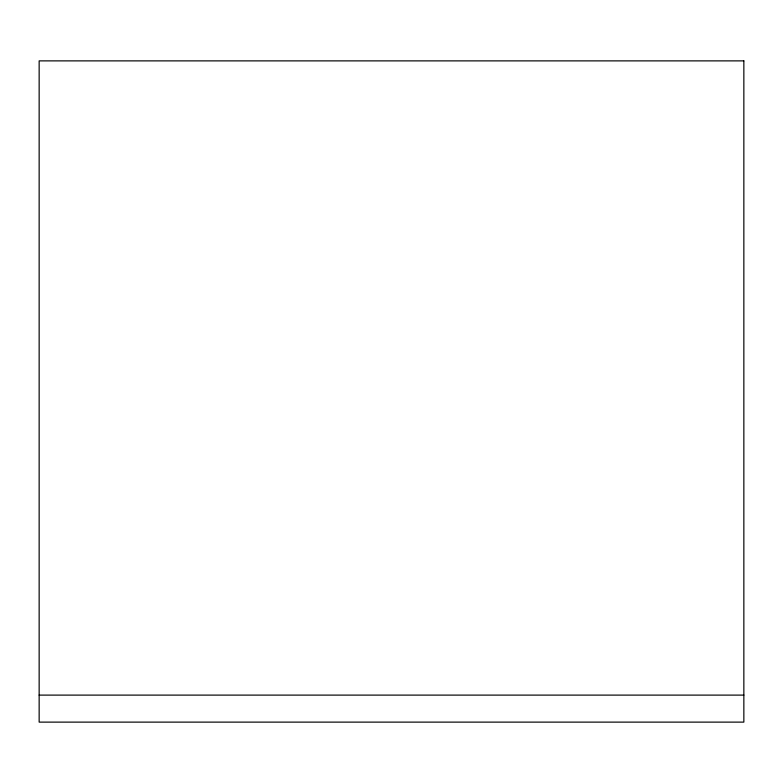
<?xml version="1.0" encoding="UTF-8"?>
<svg xmlns="http://www.w3.org/2000/svg" width="783" height="783" viewBox="0 0 783 783"><rect width="100%" height="100%" fill="white"/><g stroke="black" fill="none" stroke-linecap="round" stroke-linejoin="round"><path stroke-width="1.17" d="M39.15 695.108L743.85 695.108M743.85 60.878L39.15 60.878L39.15 722.122L743.85 722.122L743.85 60.878"/></g></svg>
